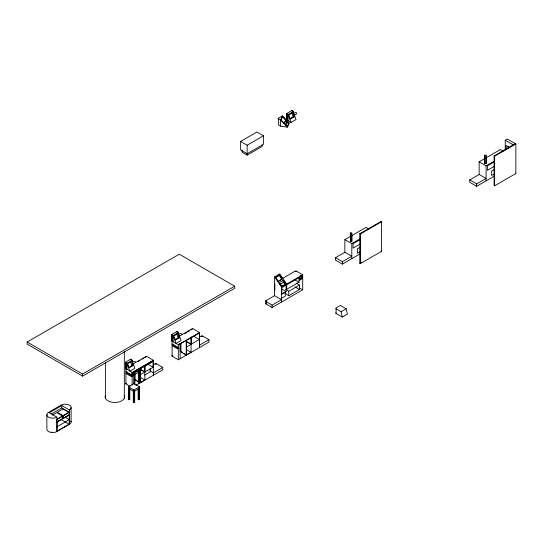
<?xml version="1.0" encoding="UTF-8"?>
<svg xmlns="http://www.w3.org/2000/svg" width="543" height="543" viewBox="0 0 543 543"><rect width="100%" height="100%" fill="white"/><g stroke="black" fill="none" stroke-linecap="round" stroke-linejoin="round"><path stroke-width="0.81" d="M125.684 368.351L132.417 372.641L153.635 360.389L153.635 361.19L132.139 373.279M286.833 113.582L291.448 110.684L293.145 111.661L296.05 119.521L291.034 122.419L286.867 119.908L286.833 113.582L288.123 114.559L291.034 122.419M286.847 119.833L286.969 119.48M125.684 362.167L126.94 363.294L129.852 371.154L134.868 368.256L131.956 360.396L130.266 359.418L125.684 362.167L125.725 368.711M171.88 334.434L173.136 335.56L176.047 343.42L181.063 340.522L178.152 332.662L176.461 331.685L171.88 334.434L172.131 341.167M171.846 340.597A0.977 0.563 0 0 0 172.104 341.147L178.335 344.744L199.559 332.492L199.559 347.534L199.559 332.492L192.629 328.495L178.701 336.538M282.448 115.876L280.561 119.942L280.548 126.146L287.39 127.177L289.276 123.112L282.448 115.876L278.016 118.435L280.561 119.942L287.39 127.177M282.679 116.501L280.779 120.173L282.679 116.501L285.91 119.922L284.009 123.594L285.91 119.922M286.88 121.109L285.36 124.388L287.295 126.438L288.822 123.159L286.88 121.109L286.88 122.861L285.666 125.481M275.864 277.432L279.72 275.036L282.346 278.898L277.826 281.688L282.346 278.898M240.624 141.458L256.988 132.01L263.511 135.777L263.511 144.255L247.146 153.703L240.624 149.936L240.624 141.458L247.146 145.225L263.511 135.777M293.145 111.661L288.123 114.559L288.123 120.743M292.853 112.7L288.801 115.035L290.315 119.107L294.36 116.772L292.853 112.7L291.639 112.761M294.041 115.333L296.722 113.786A2.525 1.459 -60 0 0 294.93 112.754A2.525 1.459 -60 0 1 293.512 112.761M289.772 118.781L293.145 116.833L294.36 116.772M242.022 149.936L242.022 152.176L247.146 155.135L262.113 146.495L262.113 145.001M27.15 342.029L179.271 254.199L234.691 286.195L234.691 288.279L82.57 376.102L27.15 344.106L27.15 342.029L82.57 374.025L234.691 286.195M505.255 149.909L505.255 140.203L507.298 139.022L515.85 143.956L515.85 173.55L494.632 185.801L494.11 185.502L494.11 155.909L515.334 143.657M282.652 278.376L295.093 271.188A0.977 0.563 0 0 1 296.478 271.188L302.716 274.792L302.716 289.826L272.097 307.508L265.86 303.904L265.86 301.508A0.977 0.563 0 0 1 265.86 300.707L274.568 295.677L274.568 276.862L279.726 273.882L286.656 284.064M178.152 332.662L173.136 335.56L173.136 341.744M177.866 333.701L173.814 336.036L175.321 340.108L179.373 337.773L177.866 333.701L176.645 333.762L178.152 337.834L179.373 337.773M135.533 362.52A2.525 1.459 -60 0 0 133.748 361.489A2.525 1.459 -60 0 1 131.963 360.457L126.94 363.294L126.94 369.478M279.72 275.036L275.701 277.351L278.335 281.22M131.671 361.434L127.619 363.769L129.132 367.842L133.178 365.507L131.671 361.434L130.449 361.495M494.598 175.946L476.679 186.297L469.756 182.292L469.756 179.896L479.15 174.466L479.15 161.828L500.375 149.576L503.144 151.178M360.314 253.744L342.395 264.088L335.465 260.09L335.465 257.687L344.866 252.264L344.866 239.626L366.084 227.374L368.853 228.97M184.274 333.775L189.69 330.653M191.041 329.873L192.398 329.085M46.881 414.757L46.881 429.16A5.878 3.394 0 0 0 50.506 432.289A5.878 3.394 0 0 0 56.913 431.556L56.913 417.16A5.878 3.394 0 0 1 48.598 417.16A5.878 3.394 0 0 1 48.598 412.361L61.074 405.159A5.878 3.394 0 0 1 69.382 405.159A5.878 3.394 0 0 1 69.382 409.958L69.382 424.355L61.074 419.556M174.778 339.782L178.152 337.834M132.506 364.272L146.434 356.228L153.635 360.389M49.291 412.761L61.766 405.56L61.766 407.963L51.497 413.888M138.078 361.509L140.108 360.335M142.137 359.167L143.495 358.387M144.845 357.599L146.203 356.819M359.826 233.7L381.043 221.449L381.566 221.748L381.566 251.348L360.342 263.599L359.826 263.301L359.826 233.7L360.342 233.999L381.566 221.748M128.589 367.516L131.963 365.568L133.178 365.507M494.11 155.909L494.632 156.208L515.85 143.956M296.478 271.188L295.786 271.588L295.093 271.188M279.482 283.948L279.441 282.53L283.181 280.371L285.672 283.908L281.926 286.066L280.711 285.367M178.077 348.144L172.538 344.941L173.21 344.072M172.538 344.941L173.21 344.554M126.343 372.193L131.888 375.396L132.56 375.009L132.56 375.485L131.888 375.878L126.343 372.674L127.014 371.806M173.203 345.036L172.097 345.681L177.636 348.877L177.636 347.276L172.104 344.086M52.352 415.096L56.676 412.605L62.635 416.04M126.343 372.674L127.014 372.288M280.12 284.301L283.242 282.503L285.672 283.908M127.008 372.769L125.901 373.414L131.44 376.611L133.103 375.654L133.103 374.052L131.718 373.251M479.15 161.828L486.08 165.825L494.598 160.911M344.866 239.626L351.796 243.624L360.314 238.703M494.422 161.794L487.37 165.859L487.37 170.339L494.422 166.273M360.131 239.585L353.086 243.658L353.086 248.137L360.131 244.065M171.846 355.638A0.977 0.563 0 0 0 172.104 356.181L178.335 359.785L178.335 344.744L186.229 340.617M191.048 337.861L186.616 340.427L186.616 354.823L191.048 352.264L186.799 349.807M199.322 333.09L191.197 337.78L191.197 344.174L199.322 339.484L193.783 336.287M153.364 360.226L132.139 372.478L132.139 385.001M134.616 371.846L139.361 369.111M140.033 368.717L140.42 368.5L140.42 382.557L137.589 380.921M141.058 368.134L144.221 366.301M144.852 365.934L145.001 371.907L153.133 367.217L153.133 360.817M145.68 365.459L151.775 361.943M153.133 361.163L153.635 361.19M281.498 302.078L281.498 287.043L302.716 274.792M125.908 371.819L131.44 375.009L133.103 374.052M299.519 278.125L302.017 276.686L302.017 278.926L299.519 280.364L299.519 278.125L298.134 277.324M62.73 415.87L63.008 418.443L62.73 415.87L56.771 419.318L56.771 421.728M69.09 412.205L63.131 415.646L63.409 418.212L63.409 415.802L57.273 412.259L63.036 408.933L68.995 412.368M56.913 419.556L69.382 412.361L61.766 407.963M199.885 336.945L201.338 336.103A0.977 0.563 0 0 1 202.722 336.103L208.953 339.708L208.953 342.104L178.335 359.785M202.722 336.103L202.03 336.504L201.338 336.103M152.963 365.093L155.142 363.837A0.977 0.563 0 0 1 156.527 363.837L162.757 367.441L162.757 369.837L135.798 385.401M156.527 363.837L155.834 364.238L155.142 363.837M57.436 421.341L58.759 420.581M63.131 418.056L64.454 417.289M67.766 415.375L69.368 414.771L56.669 422.101M186.616 346.896L191.048 344.337L186.799 341.886M298.996 282.197L286.718 289.283L286.718 284.81L298.996 277.717L298.996 282.197L294.842 279.794M494.578 169.348L491.646 171.038L491.646 175.518L494.578 173.828M265.778 303.164A0.977 0.563 0 0 0 265.86 303.904L266.552 303.51L266.552 301.107L265.86 301.508L272.097 305.105L281.498 299.682L274.568 295.677M360.294 247.14L357.362 248.837L357.362 253.316L360.294 251.619M172.796 355.787L172.104 356.181L172.05 334.929M140.42 374.629L144.852 372.07L140.61 369.62M126.6 383.514L125.908 383.915A0.977 0.563 0 0 1 125.698 383.297M286.12 291.55L281.81 294.041L281.81 287.641L286.12 285.15L286.12 291.55L281.274 288.747M281.036 294.537L285.238 292.114L285.238 296.111L281.036 298.541M134.196 380.195L134.888 379.795L134.196 379.394M288.727 295.772L288.727 291.292L299.532 285.055L299.532 289.534L288.727 295.772L285.089 293.193M144.635 375.057L150.235 371.819L150.235 368.622M469.756 179.896L476.679 183.894L486.08 178.464L479.15 174.466M335.465 257.687L342.395 261.685L351.796 256.262L344.866 252.264M56.913 426.805L69.382 419.603L65.228 417.207M199.559 345.131L208.953 339.708M129.125 399.811L129.125 388.774L129.818 388.374L129.818 399.41L129.125 399.811L128.433 399.41L128.433 386.772L133.972 383.575L139.517 386.772L139.517 399.41L138.825 399.811L138.132 399.41L138.132 389.161M162.757 367.441L153.364 372.865L149.895 370.869M51.252 432.337L51.809 432.018M138.356 382.598L139.049 382.998L139.049 371.955L138.356 371.555L138.356 382.598L139.049 382.197L139.741 382.598L139.741 369.959L134.196 373.156L134.196 384.22M129.125 387.974L128.433 388.374L133.972 391.571L139.517 388.374M139.049 382.998L139.741 382.598M140.42 382.557L144.852 379.998L144.852 365.595M56.913 431.441L69.382 424.246M128.433 386.772L133.972 389.976L139.517 386.772M359.826 263.301L361.244 262.479M128.433 399.41L129.125 399.01M133.279 390.302L133.279 402.214L133.972 402.614L134.664 402.214L134.664 390.302M346.196 308.804L340.393 305.451L336.069 307.949A1.025 0.591 0 0 0 336.069 308.784L341.147 311.716L346.196 308.804L347.384 314.125L342.334 317.044L336.069 313.426A1.025 0.591 0 0 1 335.846 312.775M192.066 336.959L191.503 337.047M484.627 155.25L485.999 155.237L486.107 158.515L486.107 163.653L484.736 163.674L484.627 155.25L484.736 163.674M484.736 158.529L486.107 158.515M350.344 233.049L351.715 233.028L351.823 236.314L351.823 241.452L350.452 241.465L350.344 233.049L350.452 241.465M350.452 236.327L351.823 236.314M286.88 122.861L288.822 123.159M505.255 140.203L513.284 144.838M509.558 147.465L506.096 145.463L506.096 149.264M515.334 173.251L515.85 173.55M280.548 126.146L278.627 125.033L278.627 118.856M381.043 251.049L381.566 251.348M299.94 275.484L302.017 276.686M296.152 283.107L299.532 285.055M299.254 287.831L302.716 289.826M294.801 286.806L299.532 289.534M265.86 300.707L266.552 301.107M265.86 303.109L266.552 303.51M187.043 341.778L191.197 344.174M172.538 344.466L178.077 347.663M182.367 352.366L180.242 351.145L180.242 343.217M183.785 353.188L185.204 354.002M147.587 364.02L153.133 367.217M140.847 369.511L145.001 371.907M139.049 371.154L139.741 371.555L134.196 374.758L133.503 374.358M140.61 377.541L144.852 379.998M134.196 373.957L134.888 374.358M134.759 379.285L136.171 380.1M138.132 388.374L138.825 388.774L138.825 399.811M130.062 386.317L125.908 383.915L125.942 362.717M61.074 405.159L69.382 409.958M48.598 412.361L56.913 417.16M186.229 355.17L180.968 351.973L180.968 343.074M285.693 289.141L288.727 291.292M282.401 116.677L285.632 120.098M281.057 119.996L284.288 123.417M279.441 282.53L281.926 286.066M279.211 275.498L281.844 279.367M274.568 276.862L281.498 287.043M291.89 113.439L293.145 116.833M130.7 362.174L131.963 365.568M341.147 311.716L342.334 317.044M486.107 163.653L485.999 155.237M351.823 241.452L351.715 233.028M283.181 280.371L283.242 282.503M508.139 146.562L508.139 148.083M494.632 156.208L494.632 185.801M486.08 165.825L486.08 180.867M476.679 183.894L476.679 186.297M360.342 233.999L360.342 263.599M351.796 243.624L351.796 258.658M342.395 261.685L342.395 264.088M336.069 308.784L336.069 313.426M287.125 113.982L287.125 120.159M286.969 113.297L287.037 120.105M286.908 113.365L286.908 119.976M274.88 283.643L274.88 290.037M272.097 305.105L272.097 307.508M247.146 145.225L247.146 155.135M191.048 337.407L191.048 352.441M186.229 340.189L186.229 355.224M180.133 344.133L180.133 358.747M171.921 334.8L171.982 341.045M153.364 361.027L153.364 375.267M140.033 368.344L140.033 382.903L134.773 379.706L134.773 374.046M134.888 373.489L134.888 383.82M133.938 372.24L133.938 383.921M133.972 389.976L133.972 402.614M132.417 372.641L132.417 373.435M131.888 375.396L131.888 375.878M131.44 375.009L131.44 376.611M125.786 362.602L125.854 368.84M124.313 351.26L124.313 398.284M105.39 362.67L105.39 398.284M82.57 374.025L82.57 376.102M71.106 407.562L71.106 421.959M63.226 415.7L63.226 417.886M70.902 421.076A5.878 3.394 0 0 1 69.382 424.355M125.908 368.88A0.977 0.563 0 0 1 125.698 368.263M124.313 395.358A9.794 5.654 0 0 1 114.851 402.478A9.794 5.654 0 0 1 105.39 395.358M176.366 331.692A2.525 1.459 -60 0 1 178.158 332.723A2.525 1.459 -60 0 0 179.943 333.755A2.525 1.459 -60 0 1 181.729 334.787M130.177 359.425A2.525 1.459 -60 0 1 131.963 360.457M291.36 110.691A2.525 1.459 -60 0 1 293.145 111.722A2.525 1.459 -60 0 0 293.383 112.611M301.297 278.064L300.625 278.926L301.297 278.064M69.26 414.981L57.035 422.033L57.035 431.21L69.239 424.164L69.26 414.981"/></g></svg>
